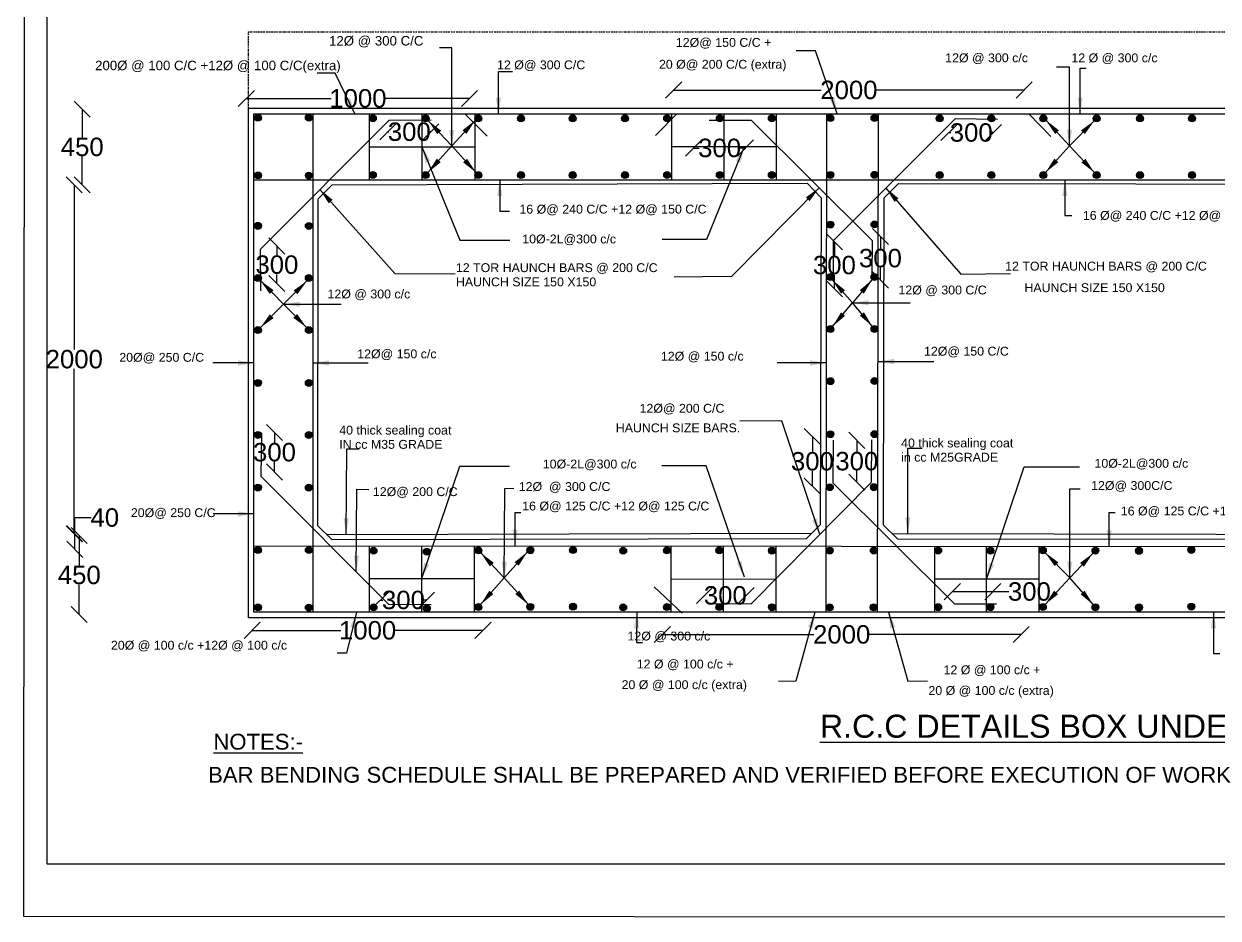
# Model space of a CAD drawing. Header units: metres. Extents: x -13745 to -12608, y -64300 to -63508.
# Drawn here: x -13745 to -13226, y -64300 to -63912 of the extents above; entities that cross this region are included whole.
import ezdxf

# ---------------------------------------------------------------- set-up
doc = ezdxf.new("R2010")
doc.units = ezdxf.units.M
doc.header["$MEASUREMENT"] = 0
doc.linetypes.add('DASHDOT', pattern=[1, 0.5, -0.25, 0, -0.25])
doc.layers.add('DRAWING', color=7, linetype='Continuous')
doc.styles.get("Standard").update_dxf_attribs({"font": 'ARIAL_1.TTF'})
doc.dimstyles.get("Standard").update_dxf_attribs({"dimtxt": 8, "dimasz": 7, "dimexe": 0.18, "dimexo": 0.0625, "dimgap": 0.09, "dimtad": 0, "dimtih": 1, "dimtoh": 1, "dimdec": 0, "dimzin": 0, "dimdsep": 46, "dimtxsty": 'Standard', "dimblk": 'OBLIQUE', "dimcen": 0, "dimse1": 1, "dimse2": 1, "dimadec": 0, "dimazin": 0, "dimtfac": 1, "dimtdec": 0, "dimtofl": 0, "dimtmove": 0, "dimatfit": 3, "dimfxl": 0, "dimtolj": 1, "dimtzin": 0, "dimarcsym": 0})
picture_1 = doc.add_image_def('image1.jpg', size_in_pixel=(4746, 3309))

# ---------------------------------------------------------------- blocks, each defined once
blk = doc.blocks.new('_Oblique')
at = {"color": 0, "linetype": 'ByBlock', "lineweight": -2}
blk.add_line((-0.5, -0.5), (0.5, 0.5), dxfattribs=at)
blk = doc.blocks.new('*D58')
at = {"layer": 'Defpoints', "color": 0}
for p in [(-13551.18, -63944.42), (-13648.1, -63945.11), (-13551.18, -63945.11)]:
    blk.add_point(p, dxfattribs=at)
at = {"layer": 'DRAWING', "color": 0, "lineweight": -2}
for p, q in [((-13648.1, -63944.42), (-13611.29, -63944.42)), ((-13551.18, -63944.42), (-13588, -63944.42))]:
    blk.add_line(p, q, dxfattribs=at)
at = {"layer": 'DRAWING', "color": 0, "lineweight": -2, "xscale": 7, "yscale": 7, "zscale": 7, "rotation": 180}
blk.add_blockref('_Oblique', (-13648.1, -63944.42), dxfattribs=at)
at = {"layer": 'DRAWING', "color": 0, "lineweight": -2, "xscale": 7, "yscale": 7, "zscale": 7}
blk.add_blockref('_Oblique', (-13551.18, -63944.42), dxfattribs=at)
at = {"layer": 'DRAWING', "color": 0, "insert": (-13599.64, -63944.42), "char_height": 8, "attachment_point": 5}
blk.add_mtext('\\A1;1000', dxfattribs=at)
blk = doc.blocks.new('*D59')
at = {"layer": 'Defpoints', "color": 0}
for p in [(-13462.57, -63940.1), (-13310.4, -63940.1), (-13310.4, -63940.76)]:
    blk.add_point(p, dxfattribs=at)
at = {"layer": 'DRAWING', "color": 0, "lineweight": -2}
for p, q in [((-13462.57, -63940.76), (-13398.58, -63940.76)), ((-13310.4, -63940.76), (-13374.4, -63940.76))]:
    blk.add_line(p, q, dxfattribs=at)
at = {"layer": 'DRAWING', "color": 0, "lineweight": -2, "xscale": 7, "yscale": 7, "zscale": 7, "rotation": 180}
blk.add_blockref('_Oblique', (-13462.57, -63940.76), dxfattribs=at)
at = {"layer": 'DRAWING', "color": 0, "lineweight": -2, "xscale": 7, "yscale": 7, "zscale": 7}
blk.add_blockref('_Oblique', (-13310.4, -63940.76), dxfattribs=at)
at = {"layer": 'DRAWING', "color": 0, "insert": (-13386.49, -63940.76), "char_height": 8, "attachment_point": 5}
blk.add_mtext('\\A1;2000', dxfattribs=at)
blk = doc.blocks.new('*D62')
at = {"layer": 'Defpoints', "color": 0}
for p in [(-13722.12, -63949.08), (-13722.12, -63981.91), (-13719.32, -63981.91)]:
    blk.add_point(p, dxfattribs=at)
at = {"layer": 'DRAWING', "color": 0, "lineweight": -2}
for p, q in [((-13719.32, -63949.08), (-13719.32, -63961.32)), ((-13719.32, -63981.91), (-13719.32, -63969.67))]:
    blk.add_line(p, q, dxfattribs=at)
at = {"layer": 'DRAWING', "color": 0, "lineweight": -2, "xscale": 7, "yscale": 7, "zscale": 7}
for p, rotation in [((-13719.32, -63949.08), 90), ((-13719.32, -63981.91), 270)]:
    blk.add_blockref('_Oblique', p, dxfattribs=dict(at, rotation=rotation))
at = {"layer": 'DRAWING', "color": 0, "insert": (-13719.32, -63965.49), "char_height": 8, "attachment_point": 5}
blk.add_mtext('\\A1;450', dxfattribs=at)
blk = doc.blocks.new('*D63')
at = {"layer": 'Defpoints', "color": 0}
for p in [(-13719.32, -63981.91), (-13722.78, -64133.44), (-13719.32, -64133.44)]:
    blk.add_point(p, dxfattribs=at)
at = {"layer": 'DRAWING', "color": 0, "lineweight": -2}
for p, q in [((-13722.78, -63981.91), (-13722.78, -64053.5)), ((-13722.78, -64133.44), (-13722.78, -64061.85))]:
    blk.add_line(p, q, dxfattribs=at)
at = {"layer": 'DRAWING', "color": 0, "lineweight": -2, "xscale": 7, "yscale": 7, "zscale": 7}
for p, rotation in [((-13722.78, -63981.91), 90), ((-13722.78, -64133.44), 270)]:
    blk.add_blockref('_Oblique', p, dxfattribs=dict(at, rotation=rotation))
at = {"layer": 'DRAWING', "color": 0, "insert": (-13722.78, -64057.67), "char_height": 8, "attachment_point": 5}
blk.add_mtext('\\A1;2000', dxfattribs=at)
blk = doc.blocks.new('*D64')
at = {"layer": 'Defpoints', "color": 0}
for p in [(-13722.78, -64133.44), (-13722.78, -64140.19), (-13722.5, -64140.19)]:
    blk.add_point(p, dxfattribs=at)
at = {"layer": 'DRAWING', "color": 0, "lineweight": -2}
for p, q in [((-13722.5, -64133.44), (-13722.5, -64126.44)), ((-13722.5, -64126.44), (-13715.5, -64126.44)), ((-13722.5, -64140.19), (-13722.5, -64133.44))]:
    blk.add_line(p, q, dxfattribs=at)
at = {"layer": 'DRAWING', "color": 0, "lineweight": -2, "xscale": 7, "yscale": 7, "zscale": 7}
for p, rotation in [((-13722.5, -64133.44), 90), ((-13722.5, -64140.19), 270)]:
    blk.add_blockref('_Oblique', p, dxfattribs=dict(at, rotation=rotation))
at = {"layer": 'DRAWING', "color": 0, "insert": (-13709.53, -64126.44), "char_height": 8, "attachment_point": 5}
blk.add_mtext('\\A1;40', dxfattribs=at)
blk = doc.blocks.new('*D65')
at = {"layer": 'Defpoints', "color": 0}
for p in [(-13721.96, -64134.25), (-13721.96, -64168.54), (-13720.61, -64168.54)]:
    blk.add_point(p, dxfattribs=at)
at = {"layer": 'DRAWING', "color": 0, "lineweight": -2}
for p, q in [((-13720.61, -64134.25), (-13720.61, -64147.22)), ((-13720.61, -64168.54), (-13720.61, -64155.57))]:
    blk.add_line(p, q, dxfattribs=at)
at = {"layer": 'DRAWING', "color": 0, "lineweight": -2, "xscale": 7, "yscale": 7, "zscale": 7}
for p, rotation in [((-13720.61, -64134.25), 90), ((-13720.61, -64168.54), 270)]:
    blk.add_blockref('_Oblique', p, dxfattribs=dict(at, rotation=rotation))
at = {"layer": 'DRAWING', "color": 0, "insert": (-13720.61, -64151.39), "char_height": 8, "attachment_point": 5}
blk.add_mtext('\\A1;450', dxfattribs=at)
blk = doc.blocks.new('*D85')
at = {"layer": 'Defpoints', "color": 0}
for p in [(-13641.91, -64008.48), (-13641.91, -64024.78), (-13634.81, -64024.78)]:
    blk.add_point(p, dxfattribs=at)
at = {"layer": 'DRAWING', "color": 0, "lineweight": -2}
for p, q in [((-13634.81, -64008.48), (-13634.81, -64012.45)), ((-13634.81, -64024.78), (-13634.81, -64020.8))]:
    blk.add_line(p, q, dxfattribs=at)
at = {"layer": 'DRAWING', "color": 0, "lineweight": -2, "xscale": 7, "yscale": 7, "zscale": 7}
for p, rotation in [((-13634.81, -64008.48), 90), ((-13634.81, -64024.78), 270)]:
    blk.add_blockref('_Oblique', p, dxfattribs=dict(at, rotation=rotation))
at = {"layer": 'DRAWING', "color": 0, "insert": (-13634.81, -64016.63), "char_height": 8, "attachment_point": 5}
blk.add_mtext('\\A1;300', dxfattribs=at)
blk = doc.blocks.new('*D66')
at = {"layer": 'Defpoints', "color": 0}
for p in [(-13453.88, -63958.13), (-13431.36, -63958.13), (-13431.36, -63965.94)]:
    blk.add_point(p, dxfattribs=at)
at = {"layer": 'DRAWING', "color": 0, "lineweight": -2}
for p, q in [((-13453.88, -63965.94), (-13451.54, -63965.94)), ((-13431.36, -63965.94), (-13433.71, -63965.94))]:
    blk.add_line(p, q, dxfattribs=at)
at = {"layer": 'DRAWING', "color": 0, "lineweight": -2, "xscale": 7, "yscale": 7, "zscale": 7, "rotation": 180}
blk.add_blockref('_Oblique', (-13453.88, -63965.94), dxfattribs=at)
at = {"layer": 'DRAWING', "color": 0, "lineweight": -2, "xscale": 7, "yscale": 7, "zscale": 7}
blk.add_blockref('_Oblique', (-13431.36, -63965.94), dxfattribs=at)
at = {"layer": 'DRAWING', "color": 0, "insert": (-13442.62, -63965.94), "char_height": 8, "attachment_point": 5}
blk.add_mtext('\\A1;300', dxfattribs=at)
blk = doc.blocks.new('*D67')
at = {"layer": 'Defpoints', "color": 0}
for p in [(-13343.06, -63959.61), (-13323.7, -63959.24), (-13323.7, -63959.61)]:
    blk.add_point(p, dxfattribs=at)
at = {"layer": 'DRAWING', "color": 0, "lineweight": -2}
for p, q in [((-13343.06, -63959.24), (-13342.29, -63959.24)), ((-13323.7, -63959.24), (-13324.47, -63959.24))]:
    blk.add_line(p, q, dxfattribs=at)
at = {"layer": 'DRAWING', "color": 0, "lineweight": -2, "xscale": 7, "yscale": 7, "zscale": 7, "rotation": 180}
blk.add_blockref('_Oblique', (-13343.06, -63959.24), dxfattribs=at)
at = {"layer": 'DRAWING', "color": 0, "lineweight": -2, "xscale": 7, "yscale": 7, "zscale": 7}
blk.add_blockref('_Oblique', (-13323.7, -63959.24), dxfattribs=at)
at = {"layer": 'DRAWING', "color": 0, "insert": (-13333.38, -63959.24), "char_height": 8, "attachment_point": 5}
blk.add_mtext('\\A1;300', dxfattribs=at)
blk = doc.blocks.new('*D71')
at = {"layer": 'Defpoints', "color": 0}
for p in [(-13391.65, -64006.62), (-13392.79, -64026.99), (-13392.15, -64026.99)]:
    blk.add_point(p, dxfattribs=at)
at = {"layer": 'DRAWING', "color": 0, "lineweight": -2}
for p, q in [((-13392.79, -64006.62), (-13392.79, -64012.63)), ((-13392.79, -64026.99), (-13392.79, -64020.98))]:
    blk.add_line(p, q, dxfattribs=at)
at = {"layer": 'DRAWING', "color": 0, "lineweight": -2, "xscale": 7, "yscale": 7, "zscale": 7}
for p, rotation in [((-13392.79, -64006.62), 90), ((-13392.79, -64026.99), 270)]:
    blk.add_blockref('_Oblique', p, dxfattribs=dict(at, rotation=rotation))
at = {"layer": 'DRAWING', "color": 0, "insert": (-13392.79, -64016.81), "char_height": 8, "attachment_point": 5}
blk.add_mtext('\\A1;300', dxfattribs=at)
blk = doc.blocks.new('*D86')
at = {"layer": 'Defpoints', "color": 0}
for p in [(-13379.96, -64004.33), (-13379.96, -64023.26), (-13372.8, -64023.26)]:
    blk.add_point(p, dxfattribs=at)
at = {"layer": 'DRAWING', "color": 0, "lineweight": -2}
for p, q in [((-13372.8, -64004.33), (-13372.8, -64009.62)), ((-13372.8, -64023.26), (-13372.8, -64017.97))]:
    blk.add_line(p, q, dxfattribs=at)
at = {"layer": 'DRAWING', "color": 0, "lineweight": -2, "xscale": 7, "yscale": 7, "zscale": 7}
for p, rotation in [((-13372.8, -64004.33), 90), ((-13372.8, -64023.26), 270)]:
    blk.add_blockref('_Oblique', p, dxfattribs=dict(at, rotation=rotation))
at = {"layer": 'DRAWING', "color": 0, "insert": (-13372.8, -64013.79), "char_height": 8, "attachment_point": 5}
blk.add_mtext('\\A1;300', dxfattribs=at)
blk = doc.blocks.new('*D76')
at = {"layer": 'Defpoints', "color": 0}
for p in [(-13381.31, -64092.89), (-13383.06, -64111.06), (-13381.31, -64111.06)]:
    blk.add_point(p, dxfattribs=at)
at = {"layer": 'DRAWING', "color": 0, "lineweight": -2}
for p, q in [((-13383.06, -64092.89), (-13383.06, -64097.8)), ((-13383.06, -64111.06), (-13383.06, -64106.15))]:
    blk.add_line(p, q, dxfattribs=at)
at = {"layer": 'DRAWING', "color": 0, "lineweight": -2, "xscale": 7, "yscale": 7, "zscale": 7}
for p, rotation in [((-13383.06, -64092.89), 90), ((-13383.06, -64111.06), 270)]:
    blk.add_blockref('_Oblique', p, dxfattribs=dict(at, rotation=rotation))
at = {"layer": 'DRAWING', "color": 0, "insert": (-13383.06, -64101.97), "char_height": 8, "attachment_point": 5}
blk.add_mtext('\\A1;300', dxfattribs=at)
blk = doc.blocks.new('*D89')
at = {"layer": 'Defpoints', "color": 0}
for p in [(-13392.42, -64091.25), (-13402.34, -64112.81), (-13393.85, -64112.81)]:
    blk.add_point(p, dxfattribs=at)
at = {"layer": 'DRAWING', "color": 0, "lineweight": -2}
for p, q in [((-13402.34, -64091.25), (-13402.34, -64097.86)), ((-13402.34, -64112.81), (-13402.34, -64106.21))]:
    blk.add_line(p, q, dxfattribs=at)
at = {"layer": 'DRAWING', "color": 0, "lineweight": -2, "xscale": 7, "yscale": 7, "zscale": 7}
for p, rotation in [((-13402.34, -64091.25), 90), ((-13402.34, -64112.81), 270)]:
    blk.add_blockref('_Oblique', p, dxfattribs=dict(at, rotation=rotation))
at = {"layer": 'DRAWING', "color": 0, "insert": (-13402.34, -64102.03), "char_height": 8, "attachment_point": 5}
blk.add_mtext('\\A1;300', dxfattribs=at)
blk = doc.blocks.new('*D77')
at = {"layer": 'Defpoints', "color": 0}
for p in [(-13638.74, -64089.51), (-13638.74, -64106.63), (-13635.86, -64106.63)]:
    blk.add_point(p, dxfattribs=at)
at = {"layer": 'DRAWING', "color": 0, "lineweight": -2}
for p, q in [((-13635.86, -64089.51), (-13635.86, -64093.9)), ((-13635.86, -64106.63), (-13635.86, -64102.25))]:
    blk.add_line(p, q, dxfattribs=at)
at = {"layer": 'DRAWING', "color": 0, "lineweight": -2, "xscale": 7, "yscale": 7, "zscale": 7}
for p, rotation in [((-13635.86, -64089.51), 90), ((-13635.86, -64106.63), 270)]:
    blk.add_blockref('_Oblique', p, dxfattribs=dict(at, rotation=rotation))
at = {"layer": 'DRAWING', "color": 0, "insert": (-13635.86, -64098.07), "char_height": 8, "attachment_point": 5}
blk.add_mtext('\\A1;300', dxfattribs=at)
blk = doc.blocks.new('*D78')
at = {"layer": 'Defpoints', "color": 0}
for p in [(-13645.54, -64174.36), (-13545.34, -64174.36), (-13545.34, -64175.41)]:
    blk.add_point(p, dxfattribs=at)
at = {"layer": 'DRAWING', "color": 0, "lineweight": -2}
for p, q in [((-13645.54, -64175.41), (-13607.09, -64175.41)), ((-13545.34, -64175.41), (-13583.8, -64175.41))]:
    blk.add_line(p, q, dxfattribs=at)
at = {"layer": 'DRAWING', "color": 0, "lineweight": -2, "xscale": 7, "yscale": 7, "zscale": 7, "rotation": 180}
blk.add_blockref('_Oblique', (-13645.54, -64175.41), dxfattribs=at)
at = {"layer": 'DRAWING', "color": 0, "lineweight": -2, "xscale": 7, "yscale": 7, "zscale": 7}
blk.add_blockref('_Oblique', (-13545.34, -64175.41), dxfattribs=at)
at = {"layer": 'DRAWING', "color": 0, "insert": (-13595.44, -64175.41), "char_height": 8, "attachment_point": 5}
blk.add_mtext('\\A1;1000', dxfattribs=at)
blk = doc.blocks.new('*D90')
at = {"layer": 'Defpoints', "color": 0}
for p in [(-13589.89, -64162.3), (-13569.86, -64162.25), (-13569.86, -64162.3)]:
    blk.add_point(p, dxfattribs=at)
at = {"layer": 'DRAWING', "color": 0, "lineweight": -2}
for p, q in [((-13589.89, -64162.25), (-13588.79, -64162.25)), ((-13569.86, -64162.25), (-13570.96, -64162.25))]:
    blk.add_line(p, q, dxfattribs=at)
at = {"layer": 'DRAWING', "color": 0, "lineweight": -2, "xscale": 7, "yscale": 7, "zscale": 7, "rotation": 180}
blk.add_blockref('_Oblique', (-13589.89, -64162.25), dxfattribs=at)
at = {"layer": 'DRAWING', "color": 0, "lineweight": -2, "xscale": 7, "yscale": 7, "zscale": 7}
blk.add_blockref('_Oblique', (-13569.86, -64162.25), dxfattribs=at)
at = {"layer": 'DRAWING', "color": 0, "insert": (-13579.88, -64162.25), "char_height": 8, "attachment_point": 5}
blk.add_mtext('\\A1;300', dxfattribs=at)
blk = doc.blocks.new('*D79')
at = {"layer": 'Defpoints', "color": 0}
for p in [(-13449.2, -64161.45), (-13431.08, -64160.25), (-13431.08, -64161.45)]:
    blk.add_point(p, dxfattribs=at)
at = {"layer": 'DRAWING', "color": 0, "lineweight": -2}
for p, q in [((-13449.2, -64160.25), (-13449.05, -64160.25)), ((-13431.08, -64160.25), (-13431.23, -64160.25))]:
    blk.add_line(p, q, dxfattribs=at)
at = {"layer": 'DRAWING', "color": 0, "lineweight": -2, "xscale": 7, "yscale": 7, "zscale": 7, "rotation": 180}
blk.add_blockref('_Oblique', (-13449.2, -64160.25), dxfattribs=at)
at = {"layer": 'DRAWING', "color": 0, "lineweight": -2, "xscale": 7, "yscale": 7, "zscale": 7}
blk.add_blockref('_Oblique', (-13431.08, -64160.25), dxfattribs=at)
at = {"layer": 'DRAWING', "color": 0, "insert": (-13440.14, -64160.25), "char_height": 8, "attachment_point": 5}
blk.add_mtext('\\A1;300', dxfattribs=at)
blk = doc.blocks.new('*D91')
at = {"layer": 'Defpoints', "color": 0}
for p in [(-13341.59, -64160.53), (-13324.04, -64158.57), (-13324.04, -64164.11)]:
    blk.add_point(p, dxfattribs=at)
at = {"layer": 'DRAWING', "color": 0, "lineweight": -2}
for p, q in [((-13341.59, -64158.57), (-13324.04, -64158.57)), ((-13324.04, -64158.57), (-13317.04, -64158.57))]:
    blk.add_line(p, q, dxfattribs=at)
at = {"layer": 'DRAWING', "color": 0, "lineweight": -2, "xscale": 7, "yscale": 7, "zscale": 7, "rotation": 180}
blk.add_blockref('_Oblique', (-13341.59, -64158.57), dxfattribs=at)
at = {"layer": 'DRAWING', "color": 0, "lineweight": -2, "xscale": 7, "yscale": 7, "zscale": 7}
blk.add_blockref('_Oblique', (-13324.04, -64158.57), dxfattribs=at)
at = {"layer": 'DRAWING', "color": 0, "insert": (-13308.13, -64158.57), "char_height": 8, "attachment_point": 5}
blk.add_mtext('\\A1;300', dxfattribs=at)
blk = doc.blocks.new('*D84')
at = {"layer": 'Defpoints', "color": 0}
for p in [(-13467.47, -64175.1), (-13467.47, -64177.2), (-13311.75, -64175.1)]:
    blk.add_point(p, dxfattribs=at)
at = {"layer": 'DRAWING', "color": 0, "lineweight": -2}
for p, q in [((-13467.47, -64177.2), (-13401.7, -64177.2)), ((-13311.75, -64177.2), (-13377.52, -64177.2))]:
    blk.add_line(p, q, dxfattribs=at)
at = {"layer": 'DRAWING', "color": 0, "lineweight": -2, "xscale": 7, "yscale": 7, "zscale": 7, "rotation": 180}
blk.add_blockref('_Oblique', (-13467.47, -64177.2), dxfattribs=at)
at = {"layer": 'DRAWING', "color": 0, "lineweight": -2, "xscale": 7, "yscale": 7, "zscale": 7}
blk.add_blockref('_Oblique', (-13311.75, -64177.2), dxfattribs=at)
at = {"layer": 'DRAWING', "color": 0, "insert": (-13389.61, -64177.2), "char_height": 8, "attachment_point": 5}
blk.add_mtext('\\A1;2000', dxfattribs=at)
blk = doc.blocks.new('*D93')
at = {"layer": 'Defpoints', "color": 0}
for p in [(-13586.65, -63957.4), (-13568.01, -63957.4), (-13568.01, -63958.9)]:
    blk.add_point(p, dxfattribs=at)
at = {"layer": 'DRAWING', "color": 0, "lineweight": -2}
for p, q in [((-13586.65, -63958.9), (-13586.24, -63958.9)), ((-13568.01, -63958.9), (-13568.42, -63958.9))]:
    blk.add_line(p, q, dxfattribs=at)
at = {"layer": 'DRAWING', "color": 0, "lineweight": -2, "xscale": 7, "yscale": 7, "zscale": 7, "rotation": 180}
blk.add_blockref('_Oblique', (-13586.65, -63958.9), dxfattribs=at)
at = {"layer": 'DRAWING', "color": 0, "lineweight": -2, "xscale": 7, "yscale": 7, "zscale": 7}
blk.add_blockref('_Oblique', (-13568.01, -63958.9), dxfattribs=at)
at = {"layer": 'DRAWING', "color": 0, "insert": (-13577.33, -63958.9), "char_height": 8, "attachment_point": 5}
blk.add_mtext('\\A1;300', dxfattribs=at)

msp = doc.modelspace()

# ---------------------------------------------------------------- hatches: boundary and pattern name
at = {"layer": 'DRAWING'}
h = msp.add_hatch(color=256, dxfattribs=at)
edge = h.paths.add_edge_path()
edge.add_arc((-13643.04, -63952.77), 1.5, 0, 360)
h = msp.add_hatch(color=256, dxfattribs=at)
edge = h.paths.add_edge_path()
edge.add_arc((-13620.96, -63952.79), 1.5, 0, 360)
h = msp.add_hatch(color=256, dxfattribs=at)
edge = h.paths.add_edge_path()
edge.add_arc((-13593.17, -63953.06), 1.5, 0, 360)
h = msp.add_hatch(color=256, dxfattribs=at)
edge = h.paths.add_edge_path()
edge.add_arc((-13570.24, -63953.06), 1.5, 0, 360)
h = msp.add_hatch(color=256, dxfattribs=at)
edge = h.paths.add_edge_path()
edge.add_arc((-13547.37, -63953.06), 1.5, 0, 360)
h = msp.add_hatch(color=256, dxfattribs=at)
edge = h.paths.add_edge_path()
edge.add_arc((-13528.88, -63953.06), 1.5, 0, 360)
h = msp.add_hatch(color=256, dxfattribs=at)
edge = h.paths.add_edge_path()
edge.add_arc((-13506.39, -63953.06), 1.5, 0, 360)
h = msp.add_hatch(color=256, dxfattribs=at)
edge = h.paths.add_edge_path()
edge.add_arc((-13483.7, -63953.06), 1.5, 0, 360)
h = msp.add_hatch(color=256, dxfattribs=at)
edge = h.paths.add_edge_path()
edge.add_arc((-13465.4, -63953.06), 1.5, 0, 360)
h = msp.add_hatch(color=256, dxfattribs=at)
edge = h.paths.add_edge_path()
edge.add_arc((-13442.53, -63953.06), 1.5, 0, 360)
h = msp.add_hatch(color=256, dxfattribs=at)
edge = h.paths.add_edge_path()
edge.add_arc((-13419.95, -63953.06), 1.5, 0, 360)
h = msp.add_hatch(color=256, dxfattribs=at)
edge = h.paths.add_edge_path()
edge.add_arc((-13394.53, -63952.93), 1.5, 0, 360)
h = msp.add_hatch(color=256, dxfattribs=at)
edge = h.paths.add_edge_path()
edge.add_arc((-13375.39, -63952.9), 1.5, 0, 360)
h = msp.add_hatch(color=256, dxfattribs=at)
edge = h.paths.add_edge_path()
edge.add_arc((-13347.08, -63953.06), 1.5, 0, 360)
h = msp.add_hatch(color=256, dxfattribs=at)
edge = h.paths.add_edge_path()
edge.add_arc((-13324.61, -63953.06), 1.5, 0, 360)
h = msp.add_hatch(color=256, dxfattribs=at)
edge = h.paths.add_edge_path()
edge.add_arc((-13302.11, -63953.06), 1.5, 0, 360)
h = msp.add_hatch(color=256, dxfattribs=at)
edge = h.paths.add_edge_path()
edge.add_arc((-13278.91, -63953.06), 1.5, 0, 360)
h = msp.add_hatch(color=256, dxfattribs=at)
edge = h.paths.add_edge_path()
edge.add_arc((-13260.12, -63953.06), 1.5, 0, 360)
h = msp.add_hatch(color=256, dxfattribs=at)
edge = h.paths.add_edge_path()
edge.add_arc((-13237.53, -63953.06), 1.5, 0, 360)
h = msp.add_hatch(color=256, dxfattribs=at)
edge = h.paths.add_edge_path()
edge.add_arc((-13643.01, -63977.86), 1.5, 0, 360)
h = msp.add_hatch(color=256, dxfattribs=at)
edge = h.paths.add_edge_path()
edge.add_arc((-13620.93, -63977.88), 1.5, 0, 360)
h = msp.add_hatch(color=256, dxfattribs=at)
edge = h.paths.add_edge_path()
edge.add_arc((-13593.17, -63977.66), 1.5, 0, 360)
h = msp.add_hatch(color=256, dxfattribs=at)
edge = h.paths.add_edge_path()
edge.add_arc((-13570.24, -63977.66), 1.5, 0, 360)
h = msp.add_hatch(color=256, dxfattribs=at)
edge = h.paths.add_edge_path()
edge.add_arc((-13547.37, -63977.66), 1.5, 0, 360)
h = msp.add_hatch(color=256, dxfattribs=at)
edge = h.paths.add_edge_path()
edge.add_arc((-13528.88, -63977.66), 1.5, 0, 360)
h = msp.add_hatch(color=256, dxfattribs=at)
edge = h.paths.add_edge_path()
edge.add_arc((-13506.39, -63977.66), 1.5, 0, 360)
h = msp.add_hatch(color=256, dxfattribs=at)
edge = h.paths.add_edge_path()
edge.add_arc((-13483.7, -63977.66), 1.5, 0, 360)
h = msp.add_hatch(color=256, dxfattribs=at)
edge = h.paths.add_edge_path()
edge.add_arc((-13465.4, -63977.66), 1.5, 0, 360)
h = msp.add_hatch(color=256, dxfattribs=at)
edge = h.paths.add_edge_path()
edge.add_arc((-13442.53, -63977.66), 1.5, 0, 360)
h = msp.add_hatch(color=256, dxfattribs=at)
edge = h.paths.add_edge_path()
edge.add_arc((-13419.95, -63977.66), 1.5, 0, 360)
h = msp.add_hatch(color=256, dxfattribs=at)
edge = h.paths.add_edge_path()
edge.add_arc((-13394.53, -63977.62), 1.5, 0, 360)
h = msp.add_hatch(color=256, dxfattribs=at)
edge = h.paths.add_edge_path()
edge.add_arc((-13375.39, -63977.58), 1.5, 0, 360)
h = msp.add_hatch(color=256, dxfattribs=at)
edge = h.paths.add_edge_path()
edge.add_arc((-13347.08, -63977.66), 1.5, 0, 360)
h = msp.add_hatch(color=256, dxfattribs=at)
edge = h.paths.add_edge_path()
edge.add_arc((-13324.61, -63977.66), 1.5, 0, 360)
h = msp.add_hatch(color=256, dxfattribs=at)
edge = h.paths.add_edge_path()
edge.add_arc((-13302.11, -63977.66), 1.5, 0, 360)
h = msp.add_hatch(color=256, dxfattribs=at)
edge = h.paths.add_edge_path()
edge.add_arc((-13278.91, -63977.66), 1.5, 0, 360)
h = msp.add_hatch(color=256, dxfattribs=at)
edge = h.paths.add_edge_path()
edge.add_arc((-13260.12, -63977.66), 1.5, 0, 360)
h = msp.add_hatch(color=256, dxfattribs=at)
edge = h.paths.add_edge_path()
edge.add_arc((-13237.53, -63977.66), 1.5, 0, 360)
h = msp.add_hatch(color=256, dxfattribs=at)
edge = h.paths.add_edge_path()
edge.add_arc((-13643.04, -63999.73), 1.5, 0, 360)
h = msp.add_hatch(color=256, dxfattribs=at)
edge = h.paths.add_edge_path()
edge.add_arc((-13620.96, -63999.75), 1.5, 0, 360)
h = msp.add_hatch(color=256, dxfattribs=at)
edge = h.paths.add_edge_path()
edge.add_arc((-13394.53, -63999.18), 1.5, 0, 360)
h = msp.add_hatch(color=256, dxfattribs=at)
edge = h.paths.add_edge_path()
edge.add_arc((-13375.39, -63999.14), 1.5, 0, 360)
h = msp.add_hatch(color=256, dxfattribs=at)
edge = h.paths.add_edge_path()
edge.add_arc((-13643.04, -64022.41), 1.5, 0, 360)
h = msp.add_hatch(color=256, dxfattribs=at)
edge = h.paths.add_edge_path()
edge.add_arc((-13620.96, -64022.42), 1.5, 0, 360)
h = msp.add_hatch(color=256, dxfattribs=at)
edge = h.paths.add_edge_path()
edge.add_arc((-13394.53, -64021.98), 1.5, 0, 360)
h = msp.add_hatch(color=256, dxfattribs=at)
edge = h.paths.add_edge_path()
edge.add_arc((-13375.39, -64021.95), 1.5, 0, 360)
h = msp.add_hatch(color=256, dxfattribs=at)
edge = h.paths.add_edge_path()
edge.add_arc((-13394.53, -64044.55), 1.5, 0, 360)
h = msp.add_hatch(color=256, dxfattribs=at)
edge = h.paths.add_edge_path()
edge.add_arc((-13375.39, -64044.51), 1.5, 0, 360)
h = msp.add_hatch(color=256, dxfattribs=at)
edge = h.paths.add_edge_path()
edge.add_arc((-13643.04, -64045), 1.5, 0, 360)
h = msp.add_hatch(color=256, dxfattribs=at)
edge = h.paths.add_edge_path()
edge.add_arc((-13620.96, -64045.02), 1.5, 0, 360)
h = msp.add_hatch(color=256, dxfattribs=at)
edge = h.paths.add_edge_path()
edge.add_arc((-13643.04, -64067.96), 1.5, 0, 360)
h = msp.add_hatch(color=256, dxfattribs=at)
edge = h.paths.add_edge_path()
edge.add_arc((-13620.96, -64067.97), 1.5, 0, 360)
h = msp.add_hatch(color=256, dxfattribs=at)
edge = h.paths.add_edge_path()
edge.add_arc((-13394.53, -64067.19), 1.5, 0, 360)
h = msp.add_hatch(color=256, dxfattribs=at)
edge = h.paths.add_edge_path()
edge.add_arc((-13375.39, -64067.16), 1.5, 0, 360)
h = msp.add_hatch(color=256, dxfattribs=at)
edge = h.paths.add_edge_path()
edge.add_arc((-13643.04, -64090.53), 1.5, 0, 360)
h = msp.add_hatch(color=256, dxfattribs=at)
edge = h.paths.add_edge_path()
edge.add_arc((-13620.96, -64090.54), 1.5, 0, 360)
h = msp.add_hatch(color=256, dxfattribs=at)
edge = h.paths.add_edge_path()
edge.add_arc((-13394.53, -64090.23), 1.5, 0, 360)
h = msp.add_hatch(color=256, dxfattribs=at)
edge = h.paths.add_edge_path()
edge.add_arc((-13375.39, -64090.2), 1.5, 0, 360)
h = msp.add_hatch(color=256, dxfattribs=at)
edge = h.paths.add_edge_path()
edge.add_arc((-13643.04, -64113.38), 1.5, 0, 360)
h = msp.add_hatch(color=256, dxfattribs=at)
edge = h.paths.add_edge_path()
edge.add_arc((-13620.96, -64113.39), 1.5, 0, 360)
h = msp.add_hatch(color=256, dxfattribs=at)
edge = h.paths.add_edge_path()
edge.add_arc((-13394.75, -64113.24), 1.5, 0, 360)
h = msp.add_hatch(color=256, dxfattribs=at)
edge = h.paths.add_edge_path()
edge.add_arc((-13375.61, -64113.21), 1.5, 0, 360)
h = msp.add_hatch(color=256, dxfattribs=at)
edge = h.paths.add_edge_path()
edge.add_arc((-13643.04, -64140.55), 1.5, 0, 360)
h = msp.add_hatch(color=256, dxfattribs=at)
edge = h.paths.add_edge_path()
edge.add_arc((-13620.96, -64140.56), 1.5, 0, 360)
h = msp.add_hatch(color=256, dxfattribs=at)
edge = h.paths.add_edge_path()
edge.add_arc((-13592.87, -64140.85), 1.5, 0, 360)
h = msp.add_hatch(color=256, dxfattribs=at)
edge = h.paths.add_edge_path()
edge.add_arc((-13569.72, -64141.27), 1.5, 0, 360)
h = msp.add_hatch(color=256, dxfattribs=at)
edge = h.paths.add_edge_path()
edge.add_arc((-13547.35, -64140.66), 1.5, 0, 360)
h = msp.add_hatch(color=256, dxfattribs=at)
edge = h.paths.add_edge_path()
edge.add_arc((-13524.76, -64140.61), 1.5, 0, 360)
h = msp.add_hatch(color=256, dxfattribs=at)
edge = h.paths.add_edge_path()
edge.add_arc((-13506.27, -64140.51), 1.5, 0, 360)
h = msp.add_hatch(color=256, dxfattribs=at)
edge = h.paths.add_edge_path()
edge.add_arc((-13484.47, -64140.85), 1.5, 0, 360)
h = msp.add_hatch(color=256, dxfattribs=at)
edge = h.paths.add_edge_path()
edge.add_arc((-13465.5, -64140.66), 1.5, 0, 360)
h = msp.add_hatch(color=256, dxfattribs=at)
edge = h.paths.add_edge_path()
edge.add_arc((-13442.75, -64140.7), 1.5, 0, 360)
h = msp.add_hatch(color=256, dxfattribs=at)
edge = h.paths.add_edge_path()
edge.add_arc((-13419.88, -64140.79), 1.5, 0, 360)
h = msp.add_hatch(color=256, dxfattribs=at)
edge = h.paths.add_edge_path()
edge.add_arc((-13394.81, -64140.75), 1.5, 0, 360)
h = msp.add_hatch(color=256, dxfattribs=at)
edge = h.paths.add_edge_path()
edge.add_arc((-13375.67, -64140.72), 1.5, 0, 360)
h = msp.add_hatch(color=256, dxfattribs=at)
edge = h.paths.add_edge_path()
edge.add_arc((-13347.74, -64140.73), 1.5, 0, 360)
h = msp.add_hatch(color=256, dxfattribs=at)
edge = h.paths.add_edge_path()
edge.add_arc((-13325.04, -64140.79), 1.5, 0, 360)
h = msp.add_hatch(color=256, dxfattribs=at)
edge = h.paths.add_edge_path()
edge.add_arc((-13302.29, -64140.62), 1.5, 0, 360)
h = msp.add_hatch(color=256, dxfattribs=at)
edge = h.paths.add_edge_path()
edge.add_arc((-13279.45, -64140.78), 1.5, 0, 360)
h = msp.add_hatch(color=256, dxfattribs=at)
edge = h.paths.add_edge_path()
edge.add_arc((-13260.55, -64140.87), 1.5, 0, 360)
h = msp.add_hatch(color=256, dxfattribs=at)
edge = h.paths.add_edge_path()
edge.add_arc((-13237.86, -64140.48), 1.5, 0, 360)
h = msp.add_hatch(color=256, dxfattribs=at)
edge = h.paths.add_edge_path()
edge.add_arc((-13643.04, -64165.46), 1.5, 0, 360)
h = msp.add_hatch(color=256, dxfattribs=at)
edge = h.paths.add_edge_path()
edge.add_arc((-13620.96, -64165.48), 1.5, 0, 360)
h = msp.add_hatch(color=256, dxfattribs=at)
edge = h.paths.add_edge_path()
edge.add_arc((-13592.87, -64165.45), 1.5, 0, 360)
h = msp.add_hatch(color=256, dxfattribs=at)
edge = h.paths.add_edge_path()
edge.add_arc((-13569.72, -64165.88), 1.5, 0, 360)
h = msp.add_hatch(color=256, dxfattribs=at)
edge = h.paths.add_edge_path()
edge.add_arc((-13547.35, -64165.26), 1.5, 0, 360)
h = msp.add_hatch(color=256, dxfattribs=at)
edge = h.paths.add_edge_path()
edge.add_arc((-13524.76, -64165.21), 1.5, 0, 360)
h = msp.add_hatch(color=256, dxfattribs=at)
edge = h.paths.add_edge_path()
edge.add_arc((-13506.27, -64165.11), 1.5, 0, 360)
h = msp.add_hatch(color=256, dxfattribs=at)
edge = h.paths.add_edge_path()
edge.add_arc((-13484.47, -64165.45), 1.5, 0, 360)
h = msp.add_hatch(color=256, dxfattribs=at)
edge = h.paths.add_edge_path()
edge.add_arc((-13465.5, -64165.26), 1.5, 0, 360)
h = msp.add_hatch(color=256, dxfattribs=at)
edge = h.paths.add_edge_path()
edge.add_arc((-13442.75, -64165.3), 1.5, 0, 360)
h = msp.add_hatch(color=256, dxfattribs=at)
edge = h.paths.add_edge_path()
edge.add_arc((-13419.88, -64165.39), 1.5, 0, 360)
h = msp.add_hatch(color=256, dxfattribs=at)
edge = h.paths.add_edge_path()
edge.add_arc((-13394.86, -64165.43), 1.5, 0, 360)
h = msp.add_hatch(color=256, dxfattribs=at)
edge = h.paths.add_edge_path()
edge.add_arc((-13375.72, -64165.4), 1.5, 0, 360)
h = msp.add_hatch(color=256, dxfattribs=at)
edge = h.paths.add_edge_path()
edge.add_arc((-13347.74, -64165.33), 1.5, 0, 360)
h = msp.add_hatch(color=256, dxfattribs=at)
edge = h.paths.add_edge_path()
edge.add_arc((-13325.04, -64165.39), 1.5, 0, 360)
h = msp.add_hatch(color=256, dxfattribs=at)
edge = h.paths.add_edge_path()
edge.add_arc((-13302.29, -64165.22), 1.5, 0, 360)
h = msp.add_hatch(color=256, dxfattribs=at)
edge = h.paths.add_edge_path()
edge.add_arc((-13279.45, -64165.38), 1.5, 0, 360)
h = msp.add_hatch(color=256, dxfattribs=at)
edge = h.paths.add_edge_path()
edge.add_arc((-13260.55, -64165.47), 1.5, 0, 360)
h = msp.add_hatch(color=256, dxfattribs=at)
edge = h.paths.add_edge_path()
edge.add_arc((-13237.86, -64165.08), 1.5, 0, 360)

# ---------------------------------------------------------------- linework, layer by layer
for points in [[(-13734.52, -63550.38), (-12636.08, -63550.38), (-12636.08, -64276.91), (-13734.52, -64276.91)], [(-13647.16, -63948.68), (-12876.91, -63948.68), (-12876.91, -64170.03), (-13647.16, -64170.03)], [(-13644.76, -63951.04), (-12879.4, -63951.04), (-12879.4, -64167.49), (-13644.76, -64167.49)]]:
    msp.add_lwpolyline(points, close=True, dxfattribs=at)
at = {"layer": 'DRAWING', "linetype": 'DASHDOT'}
msp.add_lwpolyline([(-13647.16, -63948.68), (-13647.16, -63915.5), (-13501.77, -63915.5), (-13386.19, -63915.5), (-13290.72, -63915.5), (-13130.72, -63915.5), (-12998.24, -63915.5), (-12877.14, -63916.49), (-12876.91, -63948.68)], dxfattribs=at)
at = {"layer": 'DRAWING'}
for points in [[(-13641.78, -64027.92), (-13641.91, -64009.84), (-13586.09, -63953.82), (-13567.87, -63953.76)], [(-13619.21, -63951.04), (-13619.21, -64167.49)], [(-13594.76, -63951.04), (-13594.76, -63979.77)], [(-13571.94, -63951.04), (-13571.94, -63979.77)], [(-13553.18, -63951.04), (-13543.59, -63960.74)], [(-13548.94, -63951.04), (-13548.94, -63979.77)], [(-13461.12, -63951.04), (-13470.5, -63960.44)], [(-13463.55, -63951.04), (-13463.55, -63979.77)], [(-13447.22, -63953.83), (-13428.85, -63953.9), (-13376.4, -64006.05), (-13376.6, -64021.09)], [(-13440.84, -63951.04), (-13440.84, -63979.77)], [(-13418.1, -63951.04), (-13418.1, -63979.77)], [(-13396.23, -63951.04), (-13396.5, -64167.49)], [(-13393.16, -64023.58), (-13393.21, -64006.06), (-13340.21, -63953.18), (-13321.94, -63953.44)], [(-13374.05, -64167.49), (-13373.57, -63951.04)], [(-13308.34, -63951.04), (-13298.85, -63960.91)], [(-13594.76, -63965.4), (-13548.94, -63965.4)], [(-13418.1, -63965.4), (-13463.55, -63965.4)], [(-13644.76, -63979.77), (-12879.4, -63979.77)], [(-13616.94, -63988.03), (-13610.76, -63981.95), (-13404.56, -63981.26), (-13398.53, -63987.59), (-13398.95, -64129.57), (-13405.04, -64135.65), (-13610.84, -64136.08), (-13617.03, -64130.05), (-13616.94, -63988.03)], [(-13371.12, -63987.56), (-13364.99, -63981.37), (-13158.84, -63981.61), (-13152.65, -63987.69), (-13152.94, -64129.99), (-13158.82, -64135.9), (-13365.31, -64135.81), (-13371.51, -64129.66), (-13371.12, -63987.56)], [(-13641.56, -64089.83), (-13641.83, -64108.37), (-13586.34, -64164.02), (-13567.81, -64164.19)], [(-13447.38, -64163.77), (-13428.89, -64163.86), (-13376.66, -64111.1), (-13376.55, -64092.63)], [(-13393.29, -64092.82), (-13393.46, -64111.38), (-13340.69, -64163.95), (-13322.45, -64163.87)], [(-13613.29, -64133.7), (-13402.63, -64133.25)], [(-13367.84, -64133.3), (-13156.69, -64133.76)], [(-13644.76, -64138.66), (-12879.4, -64139.14)], [(-13594.8, -64138.69), (-13594.8, -64167.49)], [(-13572.02, -64138.7), (-13572.02, -64167.49)], [(-13549.12, -64138.72), (-13549.12, -64167.49)], [(-13463.81, -64138.77), (-13463.81, -64167.49)], [(-13441.01, -64138.79), (-13441.01, -64167.49)], [(-13418.17, -64138.8), (-13418.17, -64167.49)], [(-13349.37, -64138.85), (-13349.37, -64167.49)], [(-13326.89, -64138.86), (-13326.89, -64167.51)], [(-13304.09, -64138.87), (-13304.09, -64167.52)], [(-13549.12, -64153.03), (-13594.8, -64153.03)], [(-13458.89, -64167.9), (-13470.98, -64156.49)], [(-13463.81, -64153.13), (-13418.17, -64153.03)], [(-13304.09, -64153.2), (-13349.37, -64153.17)]]:
    msp.add_lwpolyline(points, dxfattribs=at)
for centre in [(-13643.04, -63952.77), (-13620.96, -63952.79), (-13593.17, -63953.06), (-13570.24, -63953.06), (-13547.37, -63953.06), (-13528.88, -63953.06), (-13506.39, -63953.06), (-13483.7, -63953.06), (-13465.4, -63953.06), (-13442.53, -63953.06), (-13419.95, -63953.06), (-13394.53, -63952.93), (-13375.39, -63952.9), (-13347.08, -63953.06), (-13324.61, -63953.06), (-13302.11, -63953.06), (-13278.91, -63953.06), (-13260.12, -63953.06), (-13237.53, -63953.06), (-13643.01, -63977.86), (-13620.93, -63977.88), (-13593.17, -63977.66), (-13570.24, -63977.66), (-13547.37, -63977.66), (-13528.88, -63977.66), (-13506.39, -63977.66), (-13483.7, -63977.66), (-13465.4, -63977.66), (-13442.53, -63977.66), (-13419.95, -63977.66), (-13394.53, -63977.62), (-13375.39, -63977.58), (-13347.08, -63977.66), (-13324.61, -63977.66), (-13302.11, -63977.66), (-13278.91, -63977.66), (-13260.12, -63977.66), (-13237.53, -63977.66), (-13643.04, -63999.73), (-13620.96, -63999.75), (-13394.53, -63999.18), (-13375.39, -63999.14), (-13643.04, -64022.41), (-13620.96, -64022.42), (-13394.53, -64021.98), (-13375.39, -64021.95), (-13394.53, -64044.55), (-13375.39, -64044.51), (-13643.04, -64045), (-13620.96, -64045.02), (-13643.04, -64067.96), (-13620.96, -64067.97), (-13394.53, -64067.19), (-13375.39, -64067.16), (-13643.04, -64090.53), (-13620.96, -64090.54), (-13394.53, -64090.23), (-13375.39, -64090.2), (-13643.04, -64113.38), (-13620.96, -64113.39), (-13394.75, -64113.24), (-13375.61, -64113.21), (-13643.04, -64140.55), (-13620.96, -64140.56), (-13592.87, -64140.85), (-13569.72, -64141.27), (-13547.35, -64140.66), (-13524.76, -64140.61), (-13506.27, -64140.51), (-13484.47, -64140.85), (-13465.5, -64140.66), (-13442.75, -64140.7), (-13419.88, -64140.79), (-13394.81, -64140.75), (-13375.67, -64140.72), (-13347.74, -64140.73), (-13325.04, -64140.79), (-13302.29, -64140.62), (-13279.45, -64140.78), (-13260.55, -64140.87), (-13237.86, -64140.48), (-13643.04, -64165.46), (-13620.96, -64165.48), (-13592.87, -64165.45), (-13569.72, -64165.88), (-13547.35, -64165.26), (-13524.76, -64165.21), (-13506.27, -64165.11), (-13484.47, -64165.45), (-13465.5, -64165.26), (-13442.75, -64165.3), (-13419.88, -64165.39), (-13394.86, -64165.43), (-13375.72, -64165.4), (-13347.74, -64165.33), (-13325.04, -64165.39), (-13302.29, -64165.22), (-13279.45, -64165.38), (-13260.55, -64165.47), (-13237.86, -64165.08)]:
    msp.add_circle(centre, 1.5, dxfattribs=at)

# ---------------------------------------------------------------- texts
for s, height, p in [('12Ø @ 300 C/C', 4.1117, (-13612.16, -63921.43)), ('12Ø@ 150 C/C +', 3.8472, (-13461.61, -63922)), ('200Ø @ 100 C/C +12Ø @ 100 C/C(extra)', 4.1117, (-13713.73, -63932.14)), ('12 Ø@ 300 C/C', 3.8472, (-13539.25, -63931.74)), ('20 Ø@ 200 C/C (extra)', 3.8472, (-13468.95, -63931.5)), ('12Ø @ 300 c/c ', 3.8472, (-13344.68, -63928.69)), ('12 Ø @ 300 c/c ', 3.8472, (-13289.91, -63928.71)), ('16 Ø@ 240 C/C +12 Ø@ 150 C/C', 3.8472, (-13529.53, -63994.4)), ('16 Ø@ 240 C/C +12 Ø@ 150 C/C', 3.8472, (-13284.91, -63997.13)), ('10Ø-2L@300 c/c', 3.8472, (-13528.29, -64007.36)), ('12 TOR HAUNCH BARS @ 200 C/C', 3.8472, (-13557.1, -64019.82)), ('12 TOR HAUNCH BARS @ 200 C/C', 3.8472, (-13318.66, -64019.16)), ('HAUNCH SIZE 150 X150', 3.8472, (-13557.1, -64026)), ('12Ø @ 300 c/c ', 3.8472, (-13612.84, -64031.25)), ('12Ø @ 300 C/C', 3.8472, (-13364.98, -64029.52)), ('HAUNCH SIZE 150 X150 ', 3.8472, (-13310.29, -64028.51)), ('12Ø@ 150 c/c', 3.8472, (-13599.93, -64057.25)), ('12Ø@ 150 C/C', 3.8472, (-13353.89, -64056.09)), ('20Ø@ 250 C/C', 3.8472, (-13703.22, -64058.76)), ('12Ø @ 150 c/c', 3.8472, (-13468.11, -64058.26)), ('12Ø@ 200 C/C', 3.8472, (-13477.36, -64080.89)), ('40 thick sealing coat ', 3.8472, (-13607.74, -64090.37)), ('HAUNCH SIZE BARS.', 3.8472, (-13487.7, -64089.39)), ('IN cc M35 GRADE', 3.8472, (-13607.74, -64096.55)), ('40 thick sealing coat ', 3.8472, (-13363.82, -64095.95)), ('in cc M25GRADE', 3.8472, (-13363.82, -64102.13)), ('10Ø-2L@300 c/c', 3.8472, (-13519.38, -64105.09)), ('10Ø-2L@300 c/c', 3.8472, (-13279.87, -64104.79)), ('12Ø@ 300C/C ', 3.8472, (-13281.34, -64114.43)), ('12Ø@ 200 C/C', 3.8472, (-13593.14, -64117.09)), ('12Ø  @ 300 C/C', 3.8472, (-13529.82, -64114.88)), ('16 Ø@ 125 C/C +12 Ø@ 125 C/C', 3.8472, (-13528.31, -64123.33)), ('20Ø@ 250 C/C', 3.8472, (-13698.21, -64126.22)), ('16 Ø@ 125 C/C +12 Ø@ 125 C/C', 3.8472, (-13268.44, -64125.48)), ('12Ø @ 300 c/c ', 3.8472, (-13482.59, -64179.79)), ('20Ø @ 100 c/c +12Ø @ 100 c/c', 3.8472, (-13706.86, -64183.78)), ('12 Ø @ 100 c/c +', 3.8472, (-13478.6, -64191.95)), ('12 Ø @ 100 c/c +', 3.8472, (-13345.39, -64194.46)), ('20 Ø @ 100 c/c (extra)', 3.8472, (-13485.18, -64200.91)), ('20 Ø @ 100 c/c (extra)', 3.8472, (-13351.97, -64203.43)), ('%%UR.C.C DETAILS BOX UNDER EARTH BANKS (SLOPPED BARREL )', 10, (-13399.09, -64222.02)), ('%%UNOTES:-', 6.868, (-13662.39, -64227.19)), ('BAR BENDING SCHEDULE SHALL BE PREPARED AND VERIFIED BEFORE EXECUTION OF WORK', 6.8679, (-13664.67, -64241.56))]:
    msp.add_text(s, height=height, dxfattribs=at).set_placement(p)

# ---------------------------------------------------------------- dimensions: what is measured, and where the dimension line sits
for base, p1, p2, text, picture, middle in [((-13551.18, -63944.42), (-13648.1, -63945.11), (-13551.18, -63945.11), '1000', '*D58', (-13599.64, -63944.42)), ((-13310.4, -63940.76), (-13462.57, -63940.1), (-13310.4, -63940.1), '2000', '*D59', (-13386.49, -63940.76)), ((-13568.01, -63958.9), (-13586.65, -63957.4), (-13568.01, -63957.4), '300', '*D93', (-13577.33, -63958.9)), ((-13323.7, -63959.24), (-13343.06, -63959.61), (-13323.7, -63959.61), '300', '*D67', (-13333.38, -63959.24)), ((-13431.36, -63965.94), (-13453.88, -63958.13), (-13431.36, -63958.13), '300', '*D66', (-13442.62, -63965.94)), ((-13569.86, -64162.25), (-13589.89, -64162.3), (-13569.86, -64162.3), '300', '*D90', (-13579.88, -64162.25)), ((-13431.08, -64160.25), (-13449.2, -64161.45), (-13431.08, -64161.45), '300', '*D79', (-13440.14, -64160.25)), ((-13324.04, -64158.57), (-13341.59, -64160.53), (-13324.04, -64164.11), '300', '*D91', (-13308.13, -64158.57)), ((-13545.34, -64175.41), (-13645.54, -64174.36), (-13545.34, -64174.36), '1000', '*D78', (-13595.44, -64175.41)), ((-13467.47, -64177.2), (-13311.75, -64175.1), (-13467.47, -64175.1), '2000', '*D84', (-13389.61, -64177.2))]:
    dim = msp.add_linear_dim(base=base, p1=p1, p2=p2, text=text, dimstyle='Standard', dxfattribs=at)
    dim.commit()
    dim.dimension.update_dxf_attribs({"geometry": picture, "text_midpoint": middle})
for base, p1, p2, text, picture, middle in [((-13719.32, -63981.91), (-13722.12, -63949.08), (-13722.12, -63981.91), '450', '*D62', (-13719.32, -63965.49)), ((-13722.78, -64133.44), (-13719.32, -63981.91), (-13719.32, -64133.44), '2000', '*D63', (-13722.78, -64057.67)), ((-13372.8, -64023.26), (-13379.96, -64004.33), (-13379.96, -64023.26), '300', '*D86', (-13372.8, -64013.79)), ((-13634.81, -64024.78), (-13641.91, -64008.48), (-13641.91, -64024.78), '300', '*D85', (-13634.81, -64016.63)), ((-13392.79, -64026.99), (-13391.65, -64006.62), (-13392.15, -64026.99), '300', '*D71', (-13392.79, -64016.81)), ((-13635.86, -64106.63), (-13638.74, -64089.51), (-13638.74, -64106.63), '300', '*D77', (-13635.86, -64098.07)), ((-13402.34, -64112.81), (-13392.42, -64091.25), (-13393.85, -64112.81), '300', '*D89', (-13402.34, -64102.03)), ((-13383.06, -64111.06), (-13381.31, -64092.89), (-13381.31, -64111.06), '300', '*D76', (-13383.06, -64101.97)), ((-13720.61, -64168.54), (-13721.96, -64134.25), (-13721.96, -64168.54), '450', '*D65', (-13720.61, -64151.39))]:
    dim = msp.add_linear_dim(base=base, p1=p1, p2=p2, angle=90, text=text, dimstyle='Standard', dxfattribs=at)
    dim.commit()
    dim.dimension.update_dxf_attribs({"geometry": picture, "text_midpoint": middle})
dim = msp.add_linear_dim(base=(-13722.5, -64140.19), p1=(-13722.78, -64133.44), p2=(-13722.78, -64140.19), angle=90, text='40', dimstyle='Standard', dxfattribs=at)
dim.commit()
dim.dimension.update_dxf_attribs({"geometry": '*D64', "text_midpoint": (-13709.53, -64126.44), "dimtype": 160})

# ---------------------------------------------------------------- pictures from other files: only their frames are drawn
at = {"color": 2}
image = msp.add_image(picture_1, insert=(-13744.65, -64299.66), size_in_units=(1136.1, 792.11), rotation=-0.03534, dxfattribs=dict(at, fade=36))
image.dxf.flags = 7

# ---------------------------------------------------------------- leaders
at = {"layer": 'DRAWING'}
for points in [[(-13558.89, -63965.05), (-13558.89, -63922.41), (-13564.28, -63922.41)], [(-13391.52, -63951.04), (-13400.97, -63923.75), (-13409.45, -63923.7)], [(-13601.02, -63951.04), (-13609.5, -63933.44), (-13617.31, -63933.44)], [(-13538.61, -63951.04), (-13538.61, -63932.68), (-13532.48, -63932.68)], [(-13290.73, -63964.96), (-13290.73, -63930.88), (-13296.42, -63930.88)], [(-13286.1, -63951.04), (-13286.1, -63931.28), (-13283.45, -63931.28)], [(-13569.12, -63954.06), (-13558.89, -63965.05)], [(-13548.65, -63953.85), (-13558.89, -63965.05)], [(-13300.88, -63953.92), (-13290.73, -63964.96)], [(-13279.97, -63954.12), (-13290.73, -63964.96)], [(-13569.23, -63976.54), (-13558.89, -63965.05)], [(-13548.38, -63976.55), (-13558.89, -63965.05)], [(-13301.11, -63976.54), (-13290.73, -63964.96)], [(-13279.93, -63976.56), (-13290.73, -63964.96)], [(-13571.85, -63965.4), (-13555.43, -64005.93), (-13533.68, -64005.93)], [(-13431.97, -63965.4), (-13448.27, -64005.71), (-13467.61, -64005.71)], [(-13538.1, -63979.77), (-13538.1, -63993.38), (-13533.85, -63993.38)], [(-13292.72, -63979.77), (-13292.72, -63995.29), (-13289.64, -63995.29)], [(-13616.12, -63983.96), (-13583.67, -64020.42), (-13557.41, -64020.56)], [(-13399.4, -63983.18), (-13437.51, -64021.74), (-13462.32, -64021.95)], [(-13370.39, -63983.3), (-13337.95, -64020.66), (-13316.31, -64020.44)], [(-13641.99, -64023.48), (-13631.91, -64033.79)], [(-13621.78, -64023.68), (-13631.91, -64033.79)], [(-13393.69, -64023.22), (-13384.88, -64033.16)], [(-13376.36, -64023.09), (-13384.88, -64033.16)], [(-13631.91, -64033.79), (-13606.88, -64033.79)], [(-13384.88, -64033.16), (-13359.88, -64033.16)], [(-13641.98, -64043.93), (-13631.91, -64033.79)], [(-13621.92, -64043.86), (-13631.91, -64033.79)], [(-13393.56, -64043.4), (-13384.88, -64033.16)], [(-13376.35, -64043.36), (-13384.88, -64033.16)], [(-13644.76, -64059.27), (-13662.58, -64059.27)], [(-13619.21, -64059.27), (-13595.16, -64059.27)], [(-13396.37, -64059.27), (-13417.7, -64059.27)], [(-13373.81, -64058.63), (-13349.64, -64058.63)], [(-13399.16, -64133.83), (-13415.65, -64084.48), (-13433.91, -64084.49)], [(-13604.76, -64133.68), (-13604.47, -64096.57), (-13599.14, -64096.57)], [(-13360.93, -64133.32), (-13360.93, -64096.26), (-13354.7, -64096.26)], [(-13572.02, -64153.1), (-13555.42, -64104.07), (-13533.9, -64104.16)], [(-13431.87, -64152.32), (-13448.42, -64103.99), (-13467.68, -64103.99)], [(-13326.73, -64153.18), (-13310.43, -64104.32), (-13286.45, -64104.32)], [(-13600.33, -64150), (-13600.04, -64114.13), (-13594.86, -64114.17)], [(-13536.1, -64152.58), (-13535.93, -64113.79), (-13531.89, -64113.7)], [(-13290.63, -64152.52), (-13290.63, -64113.98), (-13286.15, -64113.98)], [(-13644.76, -64124.84), (-13662.51, -64124.84)], [(-13531.34, -64138.73), (-13531.42, -64124.21), (-13528.96, -64124.18)], [(-13273.48, -64138.89), (-13273.48, -64124.17), (-13270.87, -64124.17)], [(-13526.08, -64141.33), (-13536.1, -64152.58)], [(-13546.32, -64141.75), (-13536.1, -64152.58)], [(-13301.24, -64141.69), (-13290.63, -64152.52)], [(-13280.48, -64141.86), (-13290.63, -64152.52)], [(-13546.36, -64164.14), (-13536.1, -64152.58)], [(-13525.76, -64164.09), (-13536.1, -64152.58)], [(-13301.29, -64164.1), (-13290.63, -64152.52)], [(-13280.44, -64164.24), (-13290.63, -64152.52)], [(-13600.21, -64167.49), (-13604.62, -64185.31), (-13608.66, -64185.31)], [(-13478.58, -64167.49), (-13478.74, -64180.71), (-13476.15, -64180.71)], [(-13401.29, -64167.49), (-13409.6, -64197.53), (-13417.06, -64197.59)], [(-13369.27, -64167.49), (-13360.94, -64197.47), (-13352.32, -64197.38)], [(-13228.2, -64167.49), (-13228.23, -64185.45), (-13225.41, -64185.45)]]:
    msp.add_leader(points, dimstyle='Standard', override={"dimgap": 0.09, "dimtad": 0}, dxfattribs=at)

doc.saveas('drawing.dxf')
